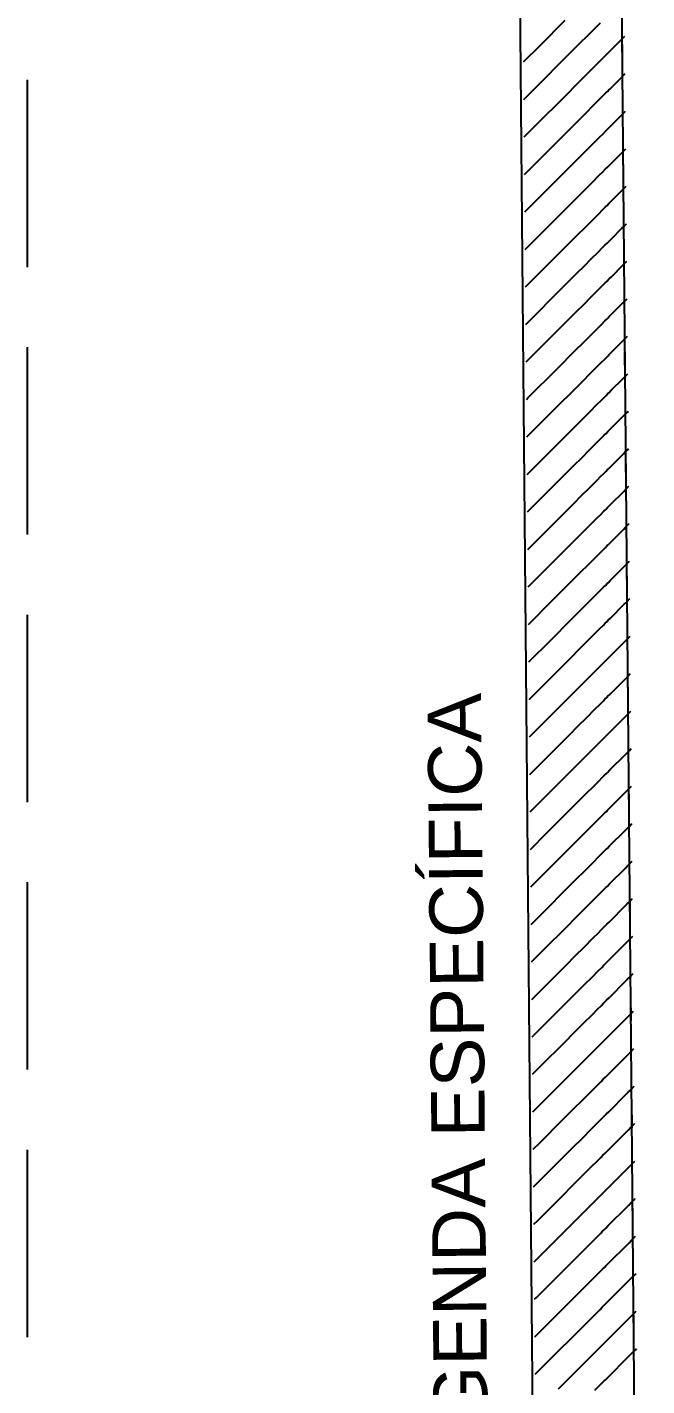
# Model space of a CAD drawing. Extents: x 0 to 119, y 0 to 84.
# Drawn here: x 46.21 to 48.53, y 60.57 to 65.65 of the extents above; entities that cross this region are included whole.
import ezdxf

# ---------------------------------------------------------------- set-up
doc = ezdxf.new("R2010")
doc.units = 0
doc.header["$MEASUREMENT"] = 0
doc.linetypes.add('ESTILO_TQS_0001', pattern=[1, 0.7, -0.3])
doc.linetypes.add('ESTILO_TQS_0002', pattern=[0.4, 0.1, -0.3])
for name, color, linetype in [('1', 3, 'CONTINUOUS'), ('10', 252, 'CONTINUOUS'), ('3', 7, 'CONTINUOUS'), ('32', 250, 'CONTINUOUS'), ('50', 7, 'CONTINUOUS')]:
    doc.layers.add(name, color=color, linetype=linetype)
doc.styles.add('TQS_ARIAL', font='arial.ttf')

msp = doc.modelspace()

# ---------------------------------------------------------------- linework, layer by layer
at = {"layer": '1', "color": 3, "linetype": 'ESTILO_TQS_0001'}
msp.add_line((46.209465, 76.455536), (46.209465, 11.436753), dxfattribs=at)
at = {"layer": '10', "color": 252, "linetype": 'Continuous'}
for p, q in [((48.097918, 60.734553), (48.013665, 70.048775)), ((48.477903, 60.73799), (48.393649, 70.052213)), ((48.146065, 55.204605), (48.097917, 60.734682)), ((48.52605, 55.207913), (48.477903, 60.73799))]:
    msp.add_line(p, q, dxfattribs=at)
at = {"layer": '3', "color": 7, "linetype": 'ESTILO_TQS_0002'}
for p, q in [((48.477903, 60.73799), (48.393649, 70.052212)), ((48.52605, 55.207913), (48.477903, 60.73799))]:
    msp.add_line(p, q, dxfattribs=at)
at = {"layer": '50', "linetype": 'Continuous'}
for p, q in [((48.126703, 65.583985), (48.220676, 65.677958)), ((48.326148, 65.642009), (48.352678, 65.668539)), ((48.277205, 65.593065), (48.305394, 65.621254)), ((48.305394, 65.621254), (48.326148, 65.642009)), ((48.436037, 65.610476), (48.443755, 65.618194)), ((48.06461, 65.521892), (48.126703, 65.583985)), ((48.217375, 65.533235), (48.277205, 65.593065)), ((48.387687, 65.562126), (48.397797, 65.572236)), ((48.397797, 65.572236), (48.430445, 65.604884)), ((48.430445, 65.604884), (48.436037, 65.610476)), ((48.121823, 65.437683), (48.217375, 65.533235)), ((48.324645, 65.499084), (48.351614, 65.526053)), ((48.351614, 65.526053), (48.362853, 65.537292)), ((48.362853, 65.537292), (48.374097, 65.548536)), ((48.374097, 65.548536), (48.37959, 65.554029)), ((48.37959, 65.554029), (48.385141, 65.55958)), ((48.385141, 65.55958), (48.387687, 65.562126)), ((48.274892, 65.449331), (48.303548, 65.477987)), ((48.303548, 65.477987), (48.324645, 65.499084)), ((48.431196, 65.464214), (48.436768, 65.469786)), ((48.436768, 65.469786), (48.445023, 65.47804)), ((48.065878, 65.381738), (48.121823, 65.437683)), ((48.214074, 65.388513), (48.274892, 65.449331)), ((48.37898, 65.411998), (48.384622, 65.41764)), ((48.384622, 65.41764), (48.387209, 65.420226)), ((48.387209, 65.420226), (48.397282, 65.4303)), ((48.397282, 65.4303), (48.431196, 65.464214)), ((48.116942, 65.291381), (48.214074, 65.388513)), ((48.323142, 65.35616), (48.350549, 65.383567)), ((48.350549, 65.383567), (48.361971, 65.394989)), ((48.361971, 65.394989), (48.373398, 65.406416)), ((48.373398, 65.406416), (48.37898, 65.411998)), ((48.27258, 65.305598), (48.301701, 65.334719)), ((48.301701, 65.334719), (48.323142, 65.35616)), ((48.396767, 65.288363), (48.431948, 65.323544)), ((48.431948, 65.323544), (48.437499, 65.329095)), ((48.437499, 65.329095), (48.44629, 65.337887)), ((48.067146, 65.241584), (48.116942, 65.291381)), ((48.210773, 65.24379), (48.27258, 65.305598)), ((48.361089, 65.252686), (48.3727, 65.264296)), ((48.3727, 65.264296), (48.37837, 65.269967)), ((48.37837, 65.269967), (48.384103, 65.275699)), ((48.384103, 65.275699), (48.386731, 65.278327)), ((48.386731, 65.278327), (48.396767, 65.288363)), ((48.112061, 65.145079), (48.210773, 65.24379)), ((48.299855, 65.191452), (48.321639, 65.213235)), ((48.321639, 65.213235), (48.349485, 65.241081)), ((48.349485, 65.241081), (48.361089, 65.252686)), ((48.207472, 65.099068), (48.270268, 65.161864)), ((48.270268, 65.161864), (48.299855, 65.191452)), ((48.396252, 65.146427), (48.432699, 65.182874)), ((48.432699, 65.182874), (48.43823, 65.188405)), ((48.43823, 65.188405), (48.447558, 65.197733)), ((48.068413, 65.101431), (48.112061, 65.145079)), ((48.34842, 65.098595), (48.360208, 65.110383)), ((48.360208, 65.110383), (48.372001, 65.122176)), ((48.372001, 65.122176), (48.377761, 65.127936)), ((48.377761, 65.127936), (48.383583, 65.133758)), ((48.383583, 65.133758), (48.386253, 65.136428)), ((48.386253, 65.136428), (48.396252, 65.146427)), ((48.10718, 64.998777), (48.207472, 65.099068)), ((48.298009, 65.048184), (48.320136, 65.070311)), ((48.320136, 65.070311), (48.34842, 65.098595)), ((48.20417, 64.954345), (48.267956, 65.018131)), ((48.267956, 65.018131), (48.298009, 65.048184)), ((48.395737, 65.004491), (48.433451, 65.042204)), ((48.433451, 65.042204), (48.438961, 65.047715)), ((48.438961, 65.047715), (48.448826, 65.057579)), ((48.069681, 64.961277), (48.10718, 64.998777)), ((48.347356, 64.956109), (48.359326, 64.96808)), ((48.359326, 64.96808), (48.371302, 64.980055)), ((48.371302, 64.980055), (48.377151, 64.985905)), ((48.377151, 64.985905), (48.383064, 64.991818)), ((48.383064, 64.991818), (48.385775, 64.994529)), ((48.385775, 64.994529), (48.395737, 65.004491)), ((48.1023, 64.852475), (48.20417, 64.954345)), ((48.296163, 64.904916), (48.318633, 64.927386)), ((48.318633, 64.927386), (48.347356, 64.956109)), ((48.434202, 64.901534), (48.439693, 64.907025)), ((48.439693, 64.907025), (48.449748, 64.917081)), ((48.449748, 64.917081), (48.450094, 64.917426)), ((48.200869, 64.809623), (48.265644, 64.874397)), ((48.265644, 64.874397), (48.296163, 64.904916)), ((48.385297, 64.852629), (48.395222, 64.862554)), ((48.395222, 64.862554), (48.434202, 64.901534)), ((48.070949, 64.821124), (48.1023, 64.852475)), ((48.097419, 64.706173), (48.200869, 64.809623)), ((48.31713, 64.784462), (48.346291, 64.813623)), ((48.346291, 64.813623), (48.358444, 64.825776)), ((48.358444, 64.825776), (48.370603, 64.837935)), ((48.370603, 64.837935), (48.376542, 64.843874)), ((48.376542, 64.843874), (48.382545, 64.849877)), ((48.382545, 64.849877), (48.385297, 64.852629)), ((48.263332, 64.730664), (48.294317, 64.761649)), ((48.294317, 64.761649), (48.31713, 64.784462)), ((48.394707, 64.720618), (48.434954, 64.760864)), ((48.434954, 64.760864), (48.440424, 64.766335)), ((48.440424, 64.766335), (48.450442, 64.776353)), ((48.450442, 64.776353), (48.451362, 64.777272)), ((48.072216, 64.68097), (48.097419, 64.706173)), ((48.197568, 64.6649), (48.263332, 64.730664)), ((48.375932, 64.701843), (48.382025, 64.707936)), ((48.382025, 64.707936), (48.384819, 64.71073)), ((48.384819, 64.71073), (48.394707, 64.720618)), ((48.092538, 64.559871), (48.197568, 64.6649)), ((48.315627, 64.641538), (48.345227, 64.671138)), ((48.345227, 64.671138), (48.357562, 64.683473)), ((48.357562, 64.683473), (48.369904, 64.695815)), ((48.369904, 64.695815), (48.375932, 64.701843)), ((48.26102, 64.58693), (48.292471, 64.618381)), ((48.292471, 64.618381), (48.315627, 64.641538)), ((48.394192, 64.578682), (48.435705, 64.620194)), ((48.435705, 64.620194), (48.441155, 64.625644)), ((48.441155, 64.625644), (48.451136, 64.635626)), ((48.451136, 64.635626), (48.452629, 64.637119)), ((48.073484, 64.540816), (48.092538, 64.559871)), ((48.194267, 64.520178), (48.26102, 64.58693)), ((48.356681, 64.54117), (48.369205, 64.553695)), ((48.369205, 64.553695), (48.375323, 64.559812)), ((48.375323, 64.559812), (48.381506, 64.565996)), ((48.381506, 64.565996), (48.384341, 64.568831)), ((48.384341, 64.568831), (48.394192, 64.578682)), ((48.087658, 64.413569), (48.194267, 64.520178)), ((48.314124, 64.498613), (48.344162, 64.528652)), ((48.344162, 64.528652), (48.356681, 64.54117)), ((48.258707, 64.443197), (48.290625, 64.475114)), ((48.290625, 64.475114), (48.314124, 64.498613)), ((48.393677, 64.436745), (48.436456, 64.479525)), ((48.436456, 64.479525), (48.441886, 64.484954)), ((48.441886, 64.484954), (48.45183, 64.494898)), ((48.45183, 64.494898), (48.453897, 64.496965)), ((48.074752, 64.400663), (48.087658, 64.413569)), ((48.190966, 64.375455), (48.258707, 64.443197)), ((48.343098, 64.386166), (48.355799, 64.398867)), ((48.355799, 64.398867), (48.368506, 64.411574)), ((48.368506, 64.411574), (48.374713, 64.417781)), ((48.374713, 64.417781), (48.380987, 64.424055)), ((48.380987, 64.424055), (48.383863, 64.426932)), ((48.383863, 64.426932), (48.393677, 64.436745)), ((48.082777, 64.267266), (48.190966, 64.375455)), ((48.288778, 64.331846), (48.312621, 64.355689)), ((48.312621, 64.355689), (48.343098, 64.386166)), ((48.442617, 64.344264), (48.452524, 64.354171)), ((48.452524, 64.354171), (48.455165, 64.356812)), ((48.187665, 64.230733), (48.256395, 64.299463)), ((48.256395, 64.299463), (48.288778, 64.331846)), ((48.393162, 64.294809), (48.437208, 64.338855)), ((48.437208, 64.338855), (48.442617, 64.344264)), ((48.07602, 64.260509), (48.082777, 64.267266)), ((48.342033, 64.24368), (48.354917, 64.256564)), ((48.354917, 64.256564), (48.367807, 64.269454)), ((48.367807, 64.269454), (48.374103, 64.27575)), ((48.374103, 64.27575), (48.380468, 64.282114)), ((48.380468, 64.282114), (48.383386, 64.285032)), ((48.383386, 64.285032), (48.393162, 64.294809)), ((48.077896, 64.120964), (48.187665, 64.230733)), ((48.286932, 64.188579), (48.311118, 64.212764)), ((48.311118, 64.212764), (48.342033, 64.24368)), ((48.392647, 64.152873), (48.437959, 64.198185)), ((48.437959, 64.198185), (48.443348, 64.203574)), ((48.443348, 64.203574), (48.453218, 64.213444)), ((48.453218, 64.213444), (48.456433, 64.216658)), ((48.184364, 64.08601), (48.254083, 64.15573)), ((48.254083, 64.15573), (48.286932, 64.188579)), ((48.382908, 64.143133), (48.392647, 64.152873)), ((48.077287, 64.120355), (48.077896, 64.120964)), ((48.309615, 64.06984), (48.340969, 64.101194)), ((48.340969, 64.101194), (48.354035, 64.114261)), ((48.354035, 64.114261), (48.367108, 64.127334)), ((48.367108, 64.127334), (48.373494, 64.133719)), ((48.373494, 64.133719), (48.379948, 64.140174)), ((48.379948, 64.140174), (48.382908, 64.143133)), ((48.078555, 63.980202), (48.184364, 64.08601)), ((48.251771, 64.011996), (48.285086, 64.045311)), ((48.285086, 64.045311), (48.309615, 64.06984)), ((48.392132, 64.010936), (48.438711, 64.057515)), ((48.438711, 64.057515), (48.44408, 64.062884)), ((48.44408, 64.062884), (48.453912, 64.072716)), ((48.453912, 64.072716), (48.4577, 64.076504)), ((48.181062, 63.941288), (48.251771, 64.011996)), ((48.366409, 63.985214), (48.372884, 63.991688)), ((48.372884, 63.991688), (48.379429, 63.998233)), ((48.379429, 63.998233), (48.38243, 64.001234)), ((48.38243, 64.001234), (48.392132, 64.010936)), ((48.079823, 63.840048), (48.181062, 63.941288)), ((48.308111, 63.926915), (48.339904, 63.958708)), ((48.339904, 63.958708), (48.353154, 63.971958)), ((48.353154, 63.971958), (48.366409, 63.985214)), ((48.249459, 63.868263), (48.28324, 63.902044)), ((48.28324, 63.902044), (48.308111, 63.926915)), ((48.391617, 63.869), (48.439462, 63.916845)), ((48.439462, 63.916845), (48.444811, 63.922193)), ((48.444811, 63.922193), (48.454606, 63.931989)), ((48.454606, 63.931989), (48.458968, 63.936351)), ((48.177761, 63.796565), (48.249459, 63.868263)), ((48.352272, 63.829655), (48.365711, 63.843093)), ((48.365711, 63.843093), (48.372275, 63.849657)), ((48.372275, 63.849657), (48.37891, 63.856292)), ((48.37891, 63.856292), (48.381952, 63.859334)), ((48.381952, 63.859334), (48.391617, 63.869)), ((48.081091, 63.699895), (48.177761, 63.796565)), ((48.306608, 63.783991), (48.33884, 63.816222)), ((48.33884, 63.816222), (48.352272, 63.829655)), ((48.445542, 63.781503), (48.4553, 63.791261)), ((48.4553, 63.791261), (48.460236, 63.796197)), ((48.247147, 63.724529), (48.281394, 63.758776)), ((48.281394, 63.758776), (48.306608, 63.783991)), ((48.391102, 63.727064), (48.440214, 63.776175)), ((48.440214, 63.776175), (48.445542, 63.781503)), ((48.17446, 63.651843), (48.247147, 63.724529)), ((48.337775, 63.673736), (48.35139, 63.687352)), ((48.35139, 63.687352), (48.365012, 63.700973)), ((48.365012, 63.700973), (48.371665, 63.707626)), ((48.371665, 63.707626), (48.37839, 63.714352)), ((48.37839, 63.714352), (48.381474, 63.717435)), ((48.381474, 63.717435), (48.391102, 63.727064)), ((48.082359, 63.559741), (48.17446, 63.651843)), ((48.279548, 63.615509), (48.305105, 63.641067)), ((48.305105, 63.641067), (48.337775, 63.673736)), ((48.440965, 63.635505), (48.446273, 63.640813)), ((48.446273, 63.640813), (48.455994, 63.650534)), ((48.455994, 63.650534), (48.461504, 63.656044)), ((48.244835, 63.580796), (48.279548, 63.615509)), ((48.390587, 63.585127), (48.440965, 63.635505)), ((48.171159, 63.50712), (48.244835, 63.580796)), ((48.336711, 63.531251), (48.350508, 63.545048)), ((48.350508, 63.545048), (48.364313, 63.558853)), ((48.364313, 63.558853), (48.371055, 63.565595)), ((48.371055, 63.565595), (48.377871, 63.572411)), ((48.377871, 63.572411), (48.380996, 63.575536)), ((48.380996, 63.575536), (48.390587, 63.585127)), ((48.083626, 63.419588), (48.171159, 63.50712)), ((48.277701, 63.472241), (48.303602, 63.498142)), ((48.303602, 63.498142), (48.336711, 63.531251)), ((48.390072, 63.443191), (48.441717, 63.494835)), ((48.441717, 63.494835), (48.447004, 63.500123)), ((48.447004, 63.500123), (48.456688, 63.509807)), ((48.456688, 63.509807), (48.462772, 63.51589)), ((48.167858, 63.362398), (48.242522, 63.437062)), ((48.242522, 63.437062), (48.277701, 63.472241)), ((48.377352, 63.43047), (48.380518, 63.433637)), ((48.380518, 63.433637), (48.390072, 63.443191)), ((48.302099, 63.355218), (48.335646, 63.388765)), ((48.335646, 63.388765), (48.349627, 63.402745)), ((48.349627, 63.402745), (48.363614, 63.416733)), ((48.363614, 63.416733), (48.370446, 63.423564)), ((48.370446, 63.423564), (48.377352, 63.43047)), ((48.084894, 63.279434), (48.167858, 63.362398)), ((48.275855, 63.328974), (48.302099, 63.355218)), ((48.389557, 63.301255), (48.442468, 63.354165)), ((48.442468, 63.354165), (48.447735, 63.359433)), ((48.447735, 63.359433), (48.457382, 63.369079)), ((48.457382, 63.369079), (48.464039, 63.375737)), ((48.164557, 63.217675), (48.24021, 63.293329)), ((48.24021, 63.293329), (48.275855, 63.328974)), ((48.362915, 63.274612), (48.369836, 63.281534)), ((48.369836, 63.281534), (48.376832, 63.28853)), ((48.376832, 63.28853), (48.38004, 63.291737)), ((48.38004, 63.291737), (48.389557, 63.301255)), ((48.300596, 63.212293), (48.334582, 63.246279)), ((48.334582, 63.246279), (48.348745, 63.260442)), ((48.348745, 63.260442), (48.362915, 63.274612)), ((48.458076, 63.228352), (48.465307, 63.235583)), ((48.086162, 63.139281), (48.164557, 63.217675)), ((48.237898, 63.149595), (48.274009, 63.185706)), ((48.274009, 63.185706), (48.300596, 63.212293)), ((48.389042, 63.159318), (48.44322, 63.213496)), ((48.44322, 63.213496), (48.448466, 63.218742)), ((48.448466, 63.218742), (48.458076, 63.228352)), ((48.161256, 63.072953), (48.237898, 63.149595)), ((48.347863, 63.118139), (48.362216, 63.132492)), ((48.362216, 63.132492), (48.369227, 63.139503)), ((48.369227, 63.139503), (48.376313, 63.146589)), ((48.376313, 63.146589), (48.379562, 63.149838)), ((48.379562, 63.149838), (48.389042, 63.159318)), ((48.299093, 63.069369), (48.333517, 63.103793)), ((48.333517, 63.103793), (48.347863, 63.118139)), ((48.443971, 63.072826), (48.449198, 63.078052)), ((48.449198, 63.078052), (48.45877, 63.087625)), ((48.45877, 63.087625), (48.466575, 63.095429)), ((48.08743, 62.999127), (48.161256, 63.072953)), ((48.235586, 63.005862), (48.272163, 63.042439)), ((48.272163, 63.042439), (48.299093, 63.069369)), ((48.388527, 63.017382), (48.443971, 63.072826)), ((48.157954, 62.92823), (48.235586, 63.005862)), ((48.332453, 62.961307), (48.346981, 62.975836)), ((48.346981, 62.975836), (48.361517, 62.990372)), ((48.361517, 62.990372), (48.368617, 62.997472)), ((48.368617, 62.997472), (48.375794, 63.004648)), ((48.375794, 63.004648), (48.379084, 63.007939)), ((48.379084, 63.007939), (48.388527, 63.017382)), ((48.088698, 62.858974), (48.157954, 62.92823)), ((48.270317, 62.899171), (48.29759, 62.926444)), ((48.29759, 62.926444), (48.332453, 62.961307)), ((48.388012, 62.875446), (48.444723, 62.932156)), ((48.444723, 62.932156), (48.449929, 62.937362)), ((48.449929, 62.937362), (48.459464, 62.946897)), ((48.459464, 62.946897), (48.467843, 62.955276)), ((48.233274, 62.862128), (48.270317, 62.899171)), ((48.378606, 62.86604), (48.388012, 62.875446)), ((48.154653, 62.783508), (48.233274, 62.862128)), ((48.331388, 62.818821), (48.3461, 62.833533)), ((48.3461, 62.833533), (48.360818, 62.848251)), ((48.360818, 62.848251), (48.368008, 62.855441)), ((48.368008, 62.855441), (48.375274, 62.862708)), ((48.375274, 62.862708), (48.378606, 62.86604)), ((48.089965, 62.71882), (48.154653, 62.783508)), ((48.268471, 62.755904), (48.296087, 62.78352)), ((48.296087, 62.78352), (48.331388, 62.818821)), ((48.387497, 62.733509), (48.445474, 62.791486)), ((48.445474, 62.791486), (48.45066, 62.796672)), ((48.45066, 62.796672), (48.460158, 62.80617)), ((48.460158, 62.80617), (48.46911, 62.815122)), ((48.230962, 62.718395), (48.268471, 62.755904)), ((48.374755, 62.720767), (48.378129, 62.72414)), ((48.378129, 62.72414), (48.387497, 62.733509)), ((48.151352, 62.638785), (48.230962, 62.718395)), ((48.294584, 62.640596), (48.330324, 62.676335)), ((48.330324, 62.676335), (48.345218, 62.69123)), ((48.345218, 62.69123), (48.360119, 62.706131)), ((48.360119, 62.706131), (48.367398, 62.71341)), ((48.367398, 62.71341), (48.374755, 62.720767)), ((48.460852, 62.665442), (48.470378, 62.674969)), ((48.091233, 62.578666), (48.151352, 62.638785)), ((48.266624, 62.612636), (48.294584, 62.640596)), ((48.386982, 62.591573), (48.446226, 62.650816)), ((48.446226, 62.650816), (48.451391, 62.655982)), ((48.451391, 62.655982), (48.460852, 62.665442)), ((48.148051, 62.494063), (48.22865, 62.574661)), ((48.22865, 62.574661), (48.266624, 62.612636)), ((48.359421, 62.564011), (48.366788, 62.571379)), ((48.366788, 62.571379), (48.374236, 62.578826)), ((48.374236, 62.578826), (48.377651, 62.582241)), ((48.377651, 62.582241), (48.386982, 62.591573)), ((48.293081, 62.497671), (48.329259, 62.533849)), ((48.329259, 62.533849), (48.344336, 62.548927)), ((48.344336, 62.548927), (48.359421, 62.564011)), ((48.452122, 62.515291), (48.461546, 62.524715)), ((48.461546, 62.524715), (48.471646, 62.534815)), ((48.092501, 62.438513), (48.148051, 62.494063)), ((48.226337, 62.430928), (48.264778, 62.469369)), ((48.264778, 62.469369), (48.293081, 62.497671)), ((48.386467, 62.449637), (48.446977, 62.510146)), ((48.446977, 62.510146), (48.452122, 62.515291)), ((48.14475, 62.34934), (48.226337, 62.430928)), ((48.343454, 62.406624), (48.358722, 62.421891)), ((48.358722, 62.421891), (48.366179, 62.429348)), ((48.366179, 62.429348), (48.373717, 62.436886)), ((48.373717, 62.436886), (48.377173, 62.440342)), ((48.377173, 62.440342), (48.386467, 62.449637)), ((48.291578, 62.354747), (48.328195, 62.391364)), ((48.328195, 62.391364), (48.343454, 62.406624)), ((48.385952, 62.3077), (48.447728, 62.369476)), ((48.447728, 62.369476), (48.452853, 62.374601)), ((48.452853, 62.374601), (48.46224, 62.383988)), ((48.46224, 62.383988), (48.472914, 62.394662)), ((48.093769, 62.298359), (48.14475, 62.34934)), ((48.224025, 62.287194), (48.262932, 62.326101)), ((48.262932, 62.326101), (48.291578, 62.354747)), ((48.141449, 62.204618), (48.224025, 62.287194)), ((48.342573, 62.26432), (48.358023, 62.27977)), ((48.358023, 62.27977), (48.365569, 62.287317)), ((48.365569, 62.287317), (48.373197, 62.294945)), ((48.373197, 62.294945), (48.376695, 62.298443)), ((48.376695, 62.298443), (48.385952, 62.3077)), ((48.290075, 62.211822), (48.32713, 62.248878)), ((48.32713, 62.248878), (48.342573, 62.26432)), ((48.385437, 62.165764), (48.44848, 62.228806)), ((48.44848, 62.228806), (48.453585, 62.233911)), ((48.453585, 62.233911), (48.462934, 62.24326)), ((48.462934, 62.24326), (48.474182, 62.254508)), ((48.095037, 62.158206), (48.141449, 62.204618)), ((48.221713, 62.143461), (48.261086, 62.182834)), ((48.261086, 62.182834), (48.290075, 62.211822)), ((48.376217, 62.156543), (48.385437, 62.165764)), ((48.138147, 62.059895), (48.221713, 62.143461)), ((48.326065, 62.106392), (48.341691, 62.122017)), ((48.341691, 62.122017), (48.357324, 62.13765)), ((48.357324, 62.13765), (48.36496, 62.145286)), ((48.36496, 62.145286), (48.372678, 62.153004)), ((48.372678, 62.153004), (48.376217, 62.156543)), ((48.463628, 62.102533), (48.475449, 62.114354)), ((48.25924, 62.039566), (48.288571, 62.068898)), ((48.288571, 62.068898), (48.326065, 62.106392)), ((48.384922, 62.023827), (48.449231, 62.088136)), ((48.449231, 62.088136), (48.454316, 62.093221)), ((48.454316, 62.093221), (48.463628, 62.102533)), ((48.096305, 62.018052), (48.138147, 62.059895)), ((48.219401, 61.999727), (48.25924, 62.039566)), ((48.36435, 62.003255), (48.372159, 62.011064)), ((48.372159, 62.011064), (48.375739, 62.014644)), ((48.375739, 62.014644), (48.384922, 62.023827)), ((48.134846, 61.915173), (48.219401, 61.999727)), ((48.287068, 61.925973), (48.325001, 61.963906)), ((48.325001, 61.963906), (48.340809, 61.979714)), ((48.340809, 61.979714), (48.356625, 61.99553)), ((48.356625, 61.99553), (48.36435, 62.003255)), ((48.455047, 61.952531), (48.464322, 61.961805)), ((48.464322, 61.961805), (48.476717, 61.974201)), ((48.097572, 61.877899), (48.134846, 61.915173)), ((48.257394, 61.896299), (48.287068, 61.925973)), ((48.384407, 61.881891), (48.449983, 61.947467)), ((48.449983, 61.947467), (48.455047, 61.952531)), ((48.217089, 61.855994), (48.257394, 61.896299)), ((48.355926, 61.85341), (48.36374, 61.861224)), ((48.36374, 61.861224), (48.371639, 61.869123)), ((48.371639, 61.869123), (48.375261, 61.872745)), ((48.375261, 61.872745), (48.384407, 61.881891)), ((48.131545, 61.77045), (48.217089, 61.855994)), ((48.285565, 61.783049), (48.323936, 61.82142)), ((48.323936, 61.82142), (48.339927, 61.837411)), ((48.339927, 61.837411), (48.355926, 61.85341)), ((48.450734, 61.806797), (48.455778, 61.81184)), ((48.455778, 61.81184), (48.465016, 61.821078)), ((48.465016, 61.821078), (48.477985, 61.834047)), ((48.09884, 61.737745), (48.131545, 61.77045)), ((48.255548, 61.753031), (48.285565, 61.783049)), ((48.383892, 61.739955), (48.450734, 61.806797)), ((48.128244, 61.625728), (48.214777, 61.71226)), ((48.214777, 61.71226), (48.255548, 61.753031)), ((48.339046, 61.695108), (48.355227, 61.711289)), ((48.355227, 61.711289), (48.363131, 61.719193)), ((48.363131, 61.719193), (48.37112, 61.727182)), ((48.37112, 61.727182), (48.374783, 61.730845)), ((48.374783, 61.730845), (48.383892, 61.739955)), ((48.284062, 61.640125), (48.322872, 61.678934)), ((48.322872, 61.678934), (48.339046, 61.695108)), ((48.383377, 61.598018), (48.451486, 61.666127)), ((48.451486, 61.666127), (48.456509, 61.67115)), ((48.456509, 61.67115), (48.46571, 61.680351)), ((48.46571, 61.680351), (48.478707, 61.693348)), ((48.478707, 61.693348), (48.479221, 61.693862)), ((48.100108, 61.597592), (48.128244, 61.625728)), ((48.212465, 61.568527), (48.253701, 61.609764)), ((48.253701, 61.609764), (48.284062, 61.640125)), ((48.124943, 61.481005), (48.212465, 61.568527)), ((48.338164, 61.552805), (48.354528, 61.569169)), ((48.354528, 61.569169), (48.362521, 61.577162)), ((48.362521, 61.577162), (48.370601, 61.585242)), ((48.370601, 61.585242), (48.374305, 61.588946)), ((48.374305, 61.588946), (48.383377, 61.598018)), ((48.282559, 61.4972), (48.321807, 61.536448)), ((48.321807, 61.536448), (48.338164, 61.552805)), ((48.382862, 61.456082), (48.452237, 61.525457)), ((48.452237, 61.525457), (48.45724, 61.53046)), ((48.45724, 61.53046), (48.466404, 61.539623)), ((48.466404, 61.539623), (48.479349, 61.552568)), ((48.479349, 61.552568), (48.480453, 61.553673)), ((48.101376, 61.457438), (48.124943, 61.481005)), ((48.210153, 61.424793), (48.251855, 61.466496)), ((48.251855, 61.466496), (48.282559, 61.4972)), ((48.373827, 61.447047), (48.382862, 61.456082)), ((48.121642, 61.336283), (48.210153, 61.424793)), ((48.320743, 61.393963), (48.337282, 61.410502)), ((48.337282, 61.410502), (48.353829, 61.427049)), ((48.353829, 61.427049), (48.361912, 61.435131)), ((48.361912, 61.435131), (48.370081, 61.443301)), ((48.370081, 61.443301), (48.373827, 61.447047)), ((48.467098, 61.398896), (48.47999, 61.411788)), ((48.47999, 61.411788), (48.481685, 61.413483)), ((48.250009, 61.323229), (48.281056, 61.354276)), ((48.281056, 61.354276), (48.320743, 61.393963)), ((48.382347, 61.314146), (48.452989, 61.384787)), ((48.452989, 61.384787), (48.457972, 61.38977)), ((48.457972, 61.38977), (48.467098, 61.398896)), ((48.102644, 61.317285), (48.121642, 61.336283)), ((48.20784, 61.28106), (48.250009, 61.323229)), ((48.361302, 61.2931), (48.369562, 61.30136)), ((48.369562, 61.30136), (48.373349, 61.305148)), ((48.373349, 61.305148), (48.382347, 61.314146)), ((48.118341, 61.19156), (48.20784, 61.28106)), ((48.279553, 61.211351), (48.319678, 61.251477)), ((48.319678, 61.251477), (48.3364, 61.268199)), ((48.3364, 61.268199), (48.35313, 61.284929)), ((48.35313, 61.284929), (48.361302, 61.2931)), ((48.45374, 61.244117), (48.458703, 61.24908)), ((48.458703, 61.24908), (48.467791, 61.258168)), ((48.467791, 61.258168), (48.480631, 61.271008)), ((48.480631, 61.271008), (48.482916, 61.273293)), ((48.248163, 61.179961), (48.279553, 61.211351)), ((48.381832, 61.172209), (48.45374, 61.244117)), ((48.103912, 61.177131), (48.118341, 61.19156)), ((48.205528, 61.137326), (48.248163, 61.179961)), ((48.352432, 61.142808), (48.360693, 61.151069)), ((48.360693, 61.151069), (48.369043, 61.15942)), ((48.369043, 61.15942), (48.372871, 61.163248)), ((48.372871, 61.163248), (48.381832, 61.172209)), ((48.115039, 61.046838), (48.205528, 61.137326)), ((48.27805, 61.068427), (48.318614, 61.108991)), ((48.318614, 61.108991), (48.335519, 61.125896)), ((48.335519, 61.125896), (48.352432, 61.142808)), ((48.381318, 61.030273), (48.454492, 61.103447)), ((48.454492, 61.103447), (48.459434, 61.108389)), ((48.459434, 61.108389), (48.468485, 61.117441)), ((48.468485, 61.117441), (48.481273, 61.130228)), ((48.481273, 61.130228), (48.484148, 61.133104)), ((48.105179, 61.036978), (48.115039, 61.046838)), ((48.246317, 61.036694), (48.27805, 61.068427)), ((48.203216, 60.993593), (48.246317, 61.036694)), ((48.334637, 60.983593), (48.351733, 61.000688)), ((48.351733, 61.000688), (48.360083, 61.009039)), ((48.360083, 61.009039), (48.368524, 61.017479)), ((48.368524, 61.017479), (48.372394, 61.021349)), ((48.372394, 61.021349), (48.381318, 61.030273)), ((48.111738, 60.902115), (48.203216, 60.993593)), ((48.276547, 60.925502), (48.317549, 60.966505)), ((48.317549, 60.966505), (48.334637, 60.983593)), ((48.380803, 60.888337), (48.455243, 60.962777)), ((48.455243, 60.962777), (48.460165, 60.967699)), ((48.460165, 60.967699), (48.469179, 60.976714)), ((48.469179, 60.976714), (48.481914, 60.989448)), ((48.481914, 60.989448), (48.48538, 60.992914)), ((48.106447, 60.896824), (48.111738, 60.902115)), ((48.244471, 60.893426), (48.276547, 60.925502)), ((48.108437, 60.757393), (48.200904, 60.849859)), ((48.200904, 60.849859), (48.244471, 60.893426)), ((48.333755, 60.841289), (48.351034, 60.858568)), ((48.351034, 60.858568), (48.359473, 60.867008)), ((48.359473, 60.867008), (48.368004, 60.875538)), ((48.368004, 60.875538), (48.371916, 60.87945)), ((48.371916, 60.87945), (48.380803, 60.888337)), ((48.469873, 60.835986), (48.482556, 60.848668)), ((48.482556, 60.848668), (48.486611, 60.852724)), ((48.275044, 60.782578), (48.316485, 60.824019)), ((48.316485, 60.824019), (48.333755, 60.841289)), ((48.380288, 60.7464), (48.455995, 60.822107)), ((48.455995, 60.822107), (48.460896, 60.827009)), ((48.460896, 60.827009), (48.469873, 60.835986)), ((48.107715, 60.756671), (48.108437, 60.757393)), ((48.198592, 60.706126), (48.242624, 60.750159)), ((48.242624, 60.750159), (48.275044, 60.782578)), ((48.371438, 60.737551), (48.380288, 60.7464)), ((48.108943, 60.616477), (48.198592, 60.706126)), ((48.31542, 60.681533), (48.332873, 60.698986)), ((48.332873, 60.698986), (48.350335, 60.716448)), ((48.350335, 60.716448), (48.358864, 60.724977)), ((48.358864, 60.724977), (48.367485, 60.733598)), ((48.367485, 60.733598), (48.371438, 60.737551)), ((48.461627, 60.686319), (48.470567, 60.695259)), ((48.470567, 60.695259), (48.483197, 60.707889)), ((48.483197, 60.707889), (48.487843, 60.712534)), ((48.240778, 60.606891), (48.273541, 60.639654)), ((48.273541, 60.639654), (48.31542, 60.681533)), ((48.379773, 60.604464), (48.456746, 60.681438)), ((48.456746, 60.681438), (48.461627, 60.686319)), ((48.19628, 60.562392), (48.240778, 60.606891)), ((48.358254, 60.582946), (48.366966, 60.591657)), ((48.366966, 60.591657), (48.37096, 60.595651)), ((48.37096, 60.595651), (48.379773, 60.604464)), ((48.331992, 60.556683), (48.349636, 60.574327)), ((48.349636, 60.574327), (48.358254, 60.582946))]:
    msp.add_line(p, q, dxfattribs=at)

# ---------------------------------------------------------------- texts
at = {"layer": '32', "color": 250, "linetype": 'Continuous', "style": 'TQS_ARIAL'}
msp.add_text('MURO - VER LEGENDA ESPECÍFICA', height=0.2, rotation=90.503, dxfattribs=at).set_placement((47.948381, 58.336518))

doc.saveas('drawing.dxf')
